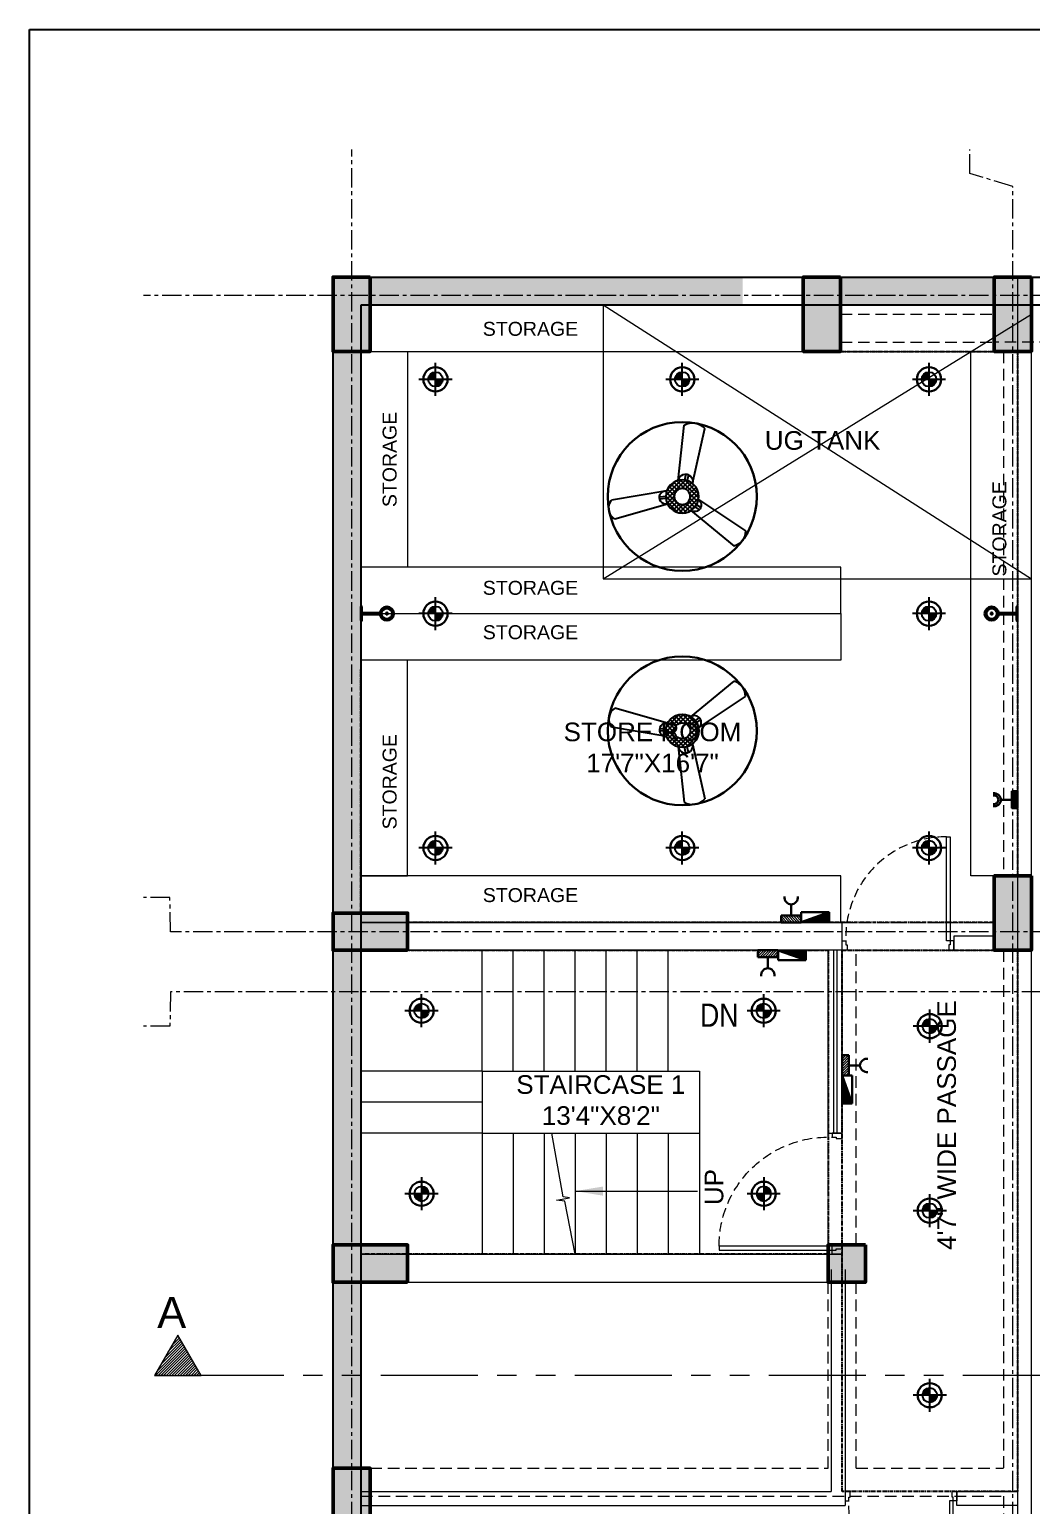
# Model space of a CAD drawing. Header units: inches. Extents: x 144149 to 145012, y -1138 to -323.
# Drawn here: x 144148.9 to 144471.7, y -799.3 to -323.5 of the extents above; entities that cross this region are included whole.
import ezdxf

# ---------------------------------------------------------------- set-up
doc = ezdxf.new("R2010")
doc.units = ezdxf.units.IN
doc.header["$MEASUREMENT"] = 0
for name, pattern in [('ACAD_ISO04W100', [30, 24, -3, 0, -3]), ('CENTER', [2, 1.25, -0.25, 0.25, -0.25]), ('DASHED2', [0.375, 0.25, -0.125]), ('HIDDEN', [0.375, 0.25, -0.125]), ('HIDDEN2', [0.1875, 0.125, -0.0625]), ('PHANTOM2', [1.25, 0.625, -0.125, 0.125, -0.125, 0.125, -0.125])]:
    doc.linetypes.add(name, pattern=pattern)
for name, color, linetype, lineweight in [('A-Grid Line', 8, 'ACAD_ISO04W100', 9), ('BEAM', 8, 'Continuous', 9), ('BULB', 1, 'Continuous', 30), ('CFL', 1, 'Continuous', 30), ('col', 8, 'Continuous', 50), ('colhatch', 8, 'Continuous', 13), ('DOOR', 8, 'Continuous', 9), ('ELE.WIN.', 8, 'Continuous', 20), ('FAN 30', 7, 'Continuous', 30), ('FIXTURES', 8, 'Continuous', 20), ('grid', 8, 'Continuous', 13), ('HATCH', 8, 'Continuous', 5), ('PP MIX.', 10, 'Continuous', 30), ('PP-TTL BLK', 7, 'DASHED2', 30), ('SB', 6, 'Continuous', 30), ('TEXT', 8, 'Continuous', 5), ('WALL', 8, 'Continuous', 40)]:
    doc.layers.add(name, color=color, linetype=linetype, lineweight=lineweight)
for name, color, linetype in [('PP-ELECTRICAL', 7, 'Continuous'), ('PP-OUTER', 6, 'CENTER'), ('PP-ROOM 1', 6, 'CENTER'), ('PP-ROOM 3', 6, 'CENTER'), ('PP-ROOM 4', 6, 'CENTER'), ('R.C.C WALL', 8, 'Continuous')]:
    doc.layers.add(name, color=color, linetype=linetype)
doc.styles.add('R.K.', font='ARIALN.TTF')
doc.styles.add('SANJEEV', font='ARIALN.TTF', dxfattribs={"height": 4})
doc.styles.get("Standard").update_dxf_attribs({"font": 'ARIALN.TTF', "height": 8})
doc.dimstyles.new('SANJEEV', dxfattribs={"dimscale": 0, "dimtxt": 4, "dimasz": 3, "dimexe": 3, "dimexo": 2, "dimgap": 0.25, "dimtad": 1, "dimdec": 1, "dimlfac": -1, "dimzin": 1, "dimdsep": 46, "dimlunit": 4, "dimtxsty": 'SANJEEV', "dimblk": 'ARCHTICK', "dimcen": 2, "dimdle": 3, "dimclrd": 8, "dimclre": 8, "dimclrt": 7, "dimadec": 1, "dimazin": 3, "dimtfac": 0.6, "dimtdec": 1, "dimtofl": 0, "dimtmove": 2, "dimatfit": 3, "dimfxl": 1, "dimfrac": 2, "dimtolj": 1, "dimtzin": 0, "dimlwd": -1, "dimlwe": -1, "dimarcsym": 0})

# ---------------------------------------------------------------- blocks, each defined once
blk = doc.blocks.new('A$C456202f4')
for points in [[(-2.82, 12.81), (-2.82, 9.56), (-1.52, 9.56), (-1.52, 10.86), (-1.12, 10.86), (-1.12, 12.81), (-2.82, 12.81)], [(-0.22, 9.56), (-0.22, -26.84), (-1.52, -26.84), (-1.52, 9.56), (-0.22, 9.56)], [(36.18, 12.81), (36.18, 9.56), (34.88, 9.56), (34.88, 10.86), (34.47, 10.86), (34.47, 12.81), (36.18, 12.81)]]:
    blk.add_lwpolyline(points)
at = {"color": 253, "linetype": 'HIDDEN2', "ltscale": 25}
blk.add_arc((-0.22, 8.28), 35.12, 270, 2.0833, dxfattribs=at)
blk = doc.blocks.new('_ArchTick')
at = {"layer": 'WALL', "color": 0, "const_width": 0.15}
blk.add_lwpolyline([(-0.5, -0.5), (0.5, 0.5)], dxfattribs=at)
blk = doc.blocks.new('CFL')
at = {"layer": 'CFL', "lineweight": 25}
h = blk.add_hatch(color=256, dxfattribs=at)
h.paths.add_polyline_path([(-2.35, 0, -0.414214), (0, 2.35), (0, 0)])
h.paths.add_polyline_path([(0, -2.35), (0, 0), (2.35, 0, -0.414214)])
at = {"layer": 'CFL', "color": 3, "lineweight": 25}
for p, q in [((0, 0), (0, 5.33)), ((0, 0), (-5.33, 0)), ((0, -5.33), (0, 0)), ((5.33, 0), (0, 0))]:
    blk.add_line(p, q, dxfattribs=at)
at = {"layer": 'CFL'}
blk.add_circle((0, 0), 3.9, dxfattribs=at)
at = {"layer": 'CFL', "color": 3, "lineweight": 25}
blk.add_circle((0, 0), 2.35, dxfattribs=at)
blk = doc.blocks.new('FAN 48 INCH')
at = {"layer": 'FAN 30', "linetype": 'ByBlock', "lineweight": 25}
h = blk.add_hatch(dxfattribs=at)
h.set_pattern_fill('ANSI37', color=6, scale=8, style=0)
h.set_pattern_definition([(45, (-63874.9865, 23385.4628), (-0.707106781, 0.707106781), []), (135, (-63874.9865, 23385.4628), (-0.707106781, -0.707106781), [])])
h.paths.add_polyline_path([(23308.72, -45543.04, 1), (23298.05, -45543.04, 1)])
h.paths.add_polyline_path([(23305.94, -45543.04, 1), (23300.83, -45543.04, 1)], flags=16)
at = {"layer": 'FAN 30', "color": 7, "linetype": 'ByBlock', "lineweight": 25}
for p, q in [((23306.19, -45538.5), (23320.1, -45527.05)), ((23308.64, -45542.08), (23323.72, -45532.01)), ((23298.65, -45540.58), (23281.65, -45535.74)), ((23298.38, -45544.89), (23280.6, -45541.9)), ((23308.89, -45538.8), (23307.57, -45539.7)), ((23309.34, -45539.45), (23308.02, -45540.35)), ((23296.03, -45542.91), (23298.05, -45543.14)), ((23296.07, -45542.25), (23298.08, -45542.48)), ((23302.12, -45548.22), (23303.98, -45566.04)), ((23304.52, -45550.25), (23304.11, -45548.35)), ((23305.37, -45550.07), (23304.95, -45548.16)), ((23306.71, -45547.22), (23310.65, -45564.99))]:
    blk.add_line(p, q, dxfattribs=at)
at = {"layer": 'FAN 30', "color": 7, "linetype": 'ByBlock'}
blk.add_circle((23303.39, -45543.04), 24, dxfattribs=at)
at = {"layer": 'FAN 30', "color": 5, "linetype": 'ByBlock', "lineweight": 25}
blk.add_circle((23303.39, -45543.04), 5.34, dxfattribs=at)
at = {"layer": 'FAN 30', "color": 1, "linetype": 'ByBlock', "lineweight": 25}
blk.add_circle((23303.39, -45543.04), 2.56, dxfattribs=at)
at = {"layer": 'FAN 30', "color": 7, "linetype": 'ByBlock', "lineweight": 25}
for centre, radius, start, end in [((23318.8, -45531.8), 4.92, 357.494, 74.7424), ((23284.03, -45539.31), 4.3, 123.7196, 216.9937), ((23298.21, -45542.71), 2.18, 78.3112, 274.5444), ((23307.35, -45540.33), 2.17, 306.3094, 122.3544), ((23304.45, -45547.9), 2.35, 187.9458, 16.7817), ((23306.66, -45561.34), 5.41, 240.403, 317.4908)]:
    blk.add_arc(centre, radius, start, end, dxfattribs=at)
blk = doc.blocks.new('WL')
at = {"layer": 'BULB', "linetype": 'ByBlock'}
h = blk.add_hatch(color=5, dxfattribs=at)
h.paths.add_polyline_path([(51935.79, -6854.22, 1), (51940.3, -6854.22, 1)])
h.paths.add_polyline_path([(51936.33, -6854.22, -1), (51939.76, -6854.22, -1)], flags=16)
at = {"layer": 'BULB'}
for p, q in [((51929.7, -6851.97), (51929.7, -6856.47)), ((51929.99, -6851.97), (51929.99, -6856.47)), ((51929.7, -6853.92), (51933.09, -6853.92)), ((51929.7, -6854.22), (51933.09, -6854.22)), ((51929.7, -6854.51), (51933.09, -6854.51)), ((51933.09, -6853.92), (51935.79, -6853.92)), ((51933.09, -6854.22), (51935.79, -6854.22)), ((51933.09, -6854.51), (51935.79, -6854.51))]:
    blk.add_line(p, q, dxfattribs=at)
for radius in [2.26, 1.71, 0.32]:
    blk.add_circle((51938.04, -6854.22), radius, dxfattribs=at)
for centre, start, end in [((51929.85, -6851.97), 360, 180), ((51929.85, -6856.47), 180, 360)]:
    blk.add_arc(centre, 0.147, start, end, dxfattribs=at)
blk = doc.blocks.new('CCDD')
at = {"layer": 'SB'}
for p, q in [((289471.2, 2357.3), (289491.1, 2350.2)), ((289491.1, 2357.3), (289471.2, 2357.3)), ((289471.2, 2357.3), (289471.2, 2350.2)), ((289491.1, 2350.2), (289491.1, 2357.3)), ((289471.2, 2350.2), (289491.1, 2350.2))]:
    blk.add_line(p, q, dxfattribs=at)
at = {"layer": 'SB', "color": 1, "lineweight": 25, "ltscale": 30}
for p, q in [((289471.2, 2357.2), (289471.3, 2357.3)), ((289471.2, 2355.8), (289472.3, 2356.9)), ((289471.2, 2354.5), (289473.3, 2356.6)), ((289471.2, 2353.1), (289474.3, 2356.2)), ((289471.2, 2351.8), (289475.3, 2355.9)), ((289471.2, 2350.4), (289476.3, 2355.5)), ((289472.3, 2350.2), (289477.3, 2355.1)), ((289473.7, 2350.2), (289478.3, 2354.8)), ((289475, 2350.2), (289479.3, 2354.4)), ((289476.4, 2350.2), (289480.3, 2354.1)), ((289477.7, 2350.2), (289481.3, 2353.7)), ((289479.1, 2350.2), (289482.3, 2353.3)), ((289480.4, 2350.2), (289483.3, 2353)), ((289481.8, 2350.2), (289484.2, 2352.6)), ((289483.1, 2350.2), (289485.2, 2352.3)), ((289484.5, 2350.2), (289486.2, 2351.9)), ((289485.8, 2350.2), (289487.2, 2351.6)), ((289487.2, 2350.2), (289488.2, 2351.2)), ((289488.5, 2350.2), (289489.2, 2350.8)), ((289489.9, 2350.2), (289490.2, 2350.5))]:
    blk.add_line(p, q, dxfattribs=at)
blk = doc.blocks.new('zw$CB45')
at = {"xscale": 0.4525039414083845, "yscale": 0.4525039414083845, "zscale": 0.4525039414083845, "rotation": 360}
blk.add_blockref('CCDD', (-130986.87, -1063.45), dxfattribs=at)
blk = doc.blocks.new('zw$3CC3')
at = {"layer": 'SB', "linetype": 'ByBlock'}
for p, q in [((2.17, 6.52), (0, 6.52)), ((0, 6.52), (0, 0)), ((2.17, 0), (2.17, 6.52)), ((0, 0), (2.17, 0)), ((2.17, 3.26), (5.76, 3.26))]:
    blk.add_line(p, q, dxfattribs=at)
at = {"layer": 'SB', "linetype": 'ByBlock', "lineweight": 20}
for p, q in [((2.17, 3.91), (0, 6.08)), ((2.17, 3.1), (0, 5.27)), ((2.17, 4.72), (0.37, 6.52)), ((2.17, 5.54), (1.19, 6.52)), ((2.17, 6.35), (2, 6.52)), ((2.17, 2.28), (0, 4.46)), ((2.17, 1.47), (0, 3.64)), ((2.17, 0.65), (0, 2.83)), ((2.02, 0), (0, 2.02)), ((1.2, 0), (0, 1.2)), ((0.39, 0), (0, 0.39))]:
    blk.add_line(p, q, dxfattribs=at)
at = {"layer": 'SB', "linetype": 'ByBlock'}
for centre, start, end in [((8.04, 3.13), 82.6982, 176.81), ((8.04, 3.39), 183.19, 277.3018)]:
    blk.add_arc(centre, 2.29, start, end, dxfattribs=at)
blk = doc.blocks.new('16 a')
at = {"layer": 'PP MIX.', "color": 1}
for p, q in [((289479.13, 2077.87), (289475.47, 2077.87)), ((289475.47, 2077.87), (289475.47, 2066.87)), ((289479.13, 2077.87), (289479.13, 2072.37)), ((289475.47, 2066.87), (289479.13, 2066.87)), ((289479.13, 2072.37), (289486.12, 2072.37)), ((289479.13, 2072.37), (289479.13, 2066.87))]:
    blk.add_line(p, q, dxfattribs=at)
at = {"layer": 'PP MIX.', "color": 1, "lineweight": 25}
for p, q in [((289479.13, 2073.46), (289475.47, 2077.13)), ((289479.13, 2072.09), (289475.47, 2075.76)), ((289479.13, 2074.84), (289476.1, 2077.87)), ((289479.13, 2076.21), (289477.47, 2077.87)), ((289479.13, 2077.58), (289478.84, 2077.87)), ((289479.13, 2070.72), (289475.47, 2074.39)), ((289479.13, 2069.35), (289475.47, 2073.02)), ((289479.13, 2067.97), (289475.47, 2071.64)), ((289478.87, 2066.87), (289475.47, 2070.27)), ((289477.49, 2066.87), (289475.47, 2068.9)), ((289476.12, 2066.87), (289475.47, 2067.52))]:
    blk.add_line(p, q, dxfattribs=at)
at = {"layer": 'PP MIX.', "color": 1}
for centre, radius, start, end in [((289490.58, 2072.12), 4.47, 82.69816, 176.81004), ((289490.58, 2072.12), 4.47, 82.69816, 176.81004), ((289490.84, 2072.08), 3.12, 83.10377, 174.63368), ((289490.58, 2072.62), 4.47, 183.18996, 277.30184), ((289490.58, 2072.62), 4.47, 183.18996, 277.30184), ((289490.84, 2072.66), 3.12, 185.36632, 276.89623)]:
    blk.add_arc(centre, radius, start, end, dxfattribs=at)

msp = doc.modelspace()

# ---------------------------------------------------------------- hatches: boundary and pattern name
at = {"layer": 'colhatch', "ltscale": 50}
for points in [[(144246.71, -403.24), (144246.71, -427.24), (144258.71, -427.24), (144258.71, -403.24)], [(144398.21, -403.24), (144398.21, -427.24), (144410.21, -427.24), (144410.21, -403.24)], [(144459.71, -403.24), (144459.71, -427.24), (144471.71, -427.24), (144471.71, -403.24)], [(144459.71, -596.3), (144459.71, -620.3), (144471.71, -620.3), (144471.71, -596.3)], [(144246.71, -608.3), (144246.71, -620.3), (144270.71, -620.3), (144270.71, -608.3)], [(144246.71, -715.3), (144246.71, -727.3), (144270.71, -727.3), (144270.71, -715.3)], [(144406.21, -715.3), (144406.21, -727.3), (144418.21, -727.3), (144418.21, -715.3)], [(144246.71, -811.28), (144246.71, -787.28), (144258.71, -787.28), (144258.71, -811.28)]]:
    msp.add_hatch(color=256, dxfattribs=at).paths.add_polyline_path(points)
at = {"layer": 'HATCH', "ltscale": 50}
h = msp.add_hatch(dxfattribs=at)
h.set_pattern_fill('AR-CONC', color=256)
h.set_pattern_definition([(50, (225904.199, 93489.9755), (7.17260183, -0.62752135), [0.75, -8.25]), (355, (225904.199, 93489.9755), (-1.38751334, 7.52192134), [0.6, -6.6]), (100.4514445, (225904.7966, 93489.923), (5.78508847, 6.8943999), [0.6374019, -7.0114211]), (46.1842, (225904.199, 93491.9755), (10.6724133, -1.6551928), [1.125, -12.375]), (96.6356355, (225905.088, 93491.838), (9.3466195, 9.741186), [0.9561034, -10.5171376]), (351.184164, (225904.199, 93491.976), (9.34661945, 9.741186), [0.9, -9.9]), (21, (225905.199, 93491.4755), (5.96907052, -4.0261889), [0.75, -8.25]), (326, (225905.199, 93491.4755), (2.4331533, 7.25150045), [0.6, -6.6]), (71.451445, (225905.696, 93491.14), (8.40222377, 3.22531153), [0.6374019, -7.0114211]), (37.5, (225904.1988, 93489.9755), (0.121598553, 3.32893854), [0, -6.52, 0, -6.7, 0, -6.625]), (7.5, (225904.199, 93489.9755), (2.63069537, 3.94411712), [0, -3.82, 0, -6.37, 0, -2.525]), (327.5, (225901.9688, 93489.9755), (5.33822436, -0.22554872), [0, -2.5, 0, -7.8, 0, -10.35]), (317.5, (225900.969, 93489.9755), (5.8318617, 1.00104982), [0, -3.25, 0, -5.18, 0, -7.35])])
h.paths.add_polyline_path([(144696.71, -427.25), (144687.71, -427.25), (144687.71, -535.28), (144696.71, -535.28)])
h.paths.add_polyline_path([(144696.71, -559.28), (144687.71, -559.28), (144687.71, -715.3), (144696.71, -715.3)])
h.paths.add_polyline_path([(144696.71, -727.3), (144687.71, -727.3), (144687.71, -787.28), (144696.71, -787.28)])
h.paths.add_polyline_path([(144696.71, -799.28), (144687.71, -799.28), (144687.71, -902.78), (144696.71, -902.78)])
h.paths.add_polyline_path([(144696.71, -926.78), (144687.71, -926.78), (144687.71, -1060.28), (144696.71, -1060.28)])
h.paths.add_polyline_path([(144684.71, -1075.28), (144483.71, -1075.28), (144483.71, -1084.28), (144684.71, -1084.28)])
h.paths.add_polyline_path([(144459.71, -1075.28), (144258.71, -1075.28), (144258.71, -1084.28), (144459.71, -1084.28)])
h.paths.add_polyline_path([(144255.71, -914.78), (144246.71, -914.78), (144246.71, -1060.28), (144255.71, -1060.28)])
h.paths.add_polyline_path([(144255.71, -811.28), (144246.71, -811.28), (144246.71, -902.78), (144255.71, -902.78)])
h.paths.add_polyline_path([(144255.71, -727.3), (144246.71, -727.3), (144246.71, -787.28), (144255.71, -787.28)])
h.paths.add_polyline_path([(144255.71, -620.3), (144246.71, -620.3), (144246.71, -715.3), (144255.71, -715.3)])
h.paths.add_polyline_path([(144255.71, -427.24), (144246.71, -427.24), (144246.71, -608.3), (144255.71, -608.3)])
h.paths.add_polyline_path([(144378.71, -403.24), (144258.71, -403.24), (144258.71, -412.24), (144378.71, -412.24)])
h.paths.add_polyline_path([(144459.71, -403.24), (144402.71, -403.24), (144402.71, -412.24), (144459.71, -412.24)])
h.paths.add_polyline_path([(144684.71, -403.24), (144483.71, -403.24), (144483.71, -412.24), (144684.71, -412.24)])
at = {"layer": 'HATCH'}
h = msp.add_hatch(dxfattribs=at)
h.set_pattern_fill('ANSI31', color=256, scale=5)
h.set_pattern_definition([(45, (2.5382, -4753.29553), (-0.4419417382, 0.4419417382), [])])
h.paths.add_polyline_path([(144196.71, -744.33), (144189.18, -757.36), (144204.23, -757.36)])

# ---------------------------------------------------------------- linework, layer by layer
at = {"layer": 'A-Grid Line', "linetype": 'PHANTOM2', "ltscale": 50}
msp.add_line((144730.82, -757.36), (144189.18, -757.36), dxfattribs=at)
at = {"layer": 'A-Grid Line'}
msp.add_lwpolyline([(144196.71, -744.33), (144189.18, -757.36), (144204.23, -757.36)], close=True, dxfattribs=at)
at = {"layer": 'BEAM', "linetype": 'HIDDEN', "ltscale": 15}
for p, q in [((144410.21, -415.25), (144459.71, -415.25, 0)), ((144410.21, -424.25), (144459.71, -424.25, 0)), ((144528.71, -424.24, 0), (144459.71, -424.24)), ((144462.71, -427.27), (144462.71, -596.3)), ((144270.71, -611.3), (144393.71, -611.3, 0)), ((144410.71, -611.3, 0), (144459.71, -611.3)), ((144354.71, -620.3, 0), (144406.21, -620.3, 0)), ((144406.21, -715.3, 0), (144406.21, -620.3, 0)), ((144415.21, -715.3, 0), (144415.21, -620.3, 0)), ((144415.21, -620.3, 0), (144459.71, -620.3)), ((144462.71, -620.3), (144462.71, -787.28)), ((144364.71, -718.3, 0), (144406.21, -718.3, 0)), ((144270.71, -727.3, 0), (144406.21, -727.3, 0)), ((144406.21, -787.28), (144406.21, -727.3, 0)), ((144415.21, -787.28), (144415.21, -727.3, 0)), ((144258.71, -787.28), (144406.21, -787.28)), ((144415.21, -787.28), (144462.71, -787.28)), ((144255.71, -796.28), (144462.71, -796.28)), ((144462.71, -796.28), (144462.71, -902.78))]:
    msp.add_line(p, q, dxfattribs=at)
at = {"layer": 'BEAM', "ltscale": 50}
for p, q in [((144402.71, -611.3, 0), (144406.21, -611.3, 0)), ((144270.71, -620.3), (144354.71, -620.3, 0)), ((144270.71, -718.3, 0), (144364.71, -718.3, 0))]:
    msp.add_line(p, q, dxfattribs=at)
at = {"layer": 'col'}
for points in [[(144258.71, -403.24), (144246.71, -403.24), (144246.71, -427.24), (144258.71, -427.24)], [(144410.21, -403.24), (144398.21, -403.24), (144398.21, -427.24), (144410.21, -427.24)], [(144471.71, -596.3), (144459.71, -596.3), (144459.71, -620.3), (144471.71, -620.3)], [(144270.71, -620.3), (144270.71, -608.3), (144246.71, -608.3), (144246.71, -620.3)], [(144246.71, -811.28), (144258.71, -811.28), (144258.71, -787.28), (144246.71, -787.28)]]:
    msp.add_lwpolyline(points, close=True, dxfattribs=at)
at = {"layer": 'col', "elevation": 0}
for points in [[(144471.71, -403.24), (144459.71, -403.24), (144459.71, -427.24), (144471.71, -427.24)], [(144270.71, -727.3), (144270.71, -715.3), (144246.71, -715.3), (144246.71, -727.3)], [(144418.21, -715.3), (144406.21, -715.3), (144406.21, -727.3), (144418.21, -727.3)]]:
    msp.add_lwpolyline(points, close=True, dxfattribs=at)
at = {"layer": 'ELE.WIN.', "lineweight": 9}
for p, q in [((144294.71, -659.3, 0), (144294.71, -620.3, 0)), ((144304.71, -659.3, 0), (144304.71, -620.3, 0)), ((144314.71, -659.3, 0), (144314.71, -620.3, 0)), ((144324.71, -659.3, 0), (144324.71, -620.3, 0)), ((144334.71, -659.3, 0), (144334.71, -620.3, 0)), ((144344.71, -659.3, 0), (144344.71, -620.3, 0)), ((144354.71, -659.3, 0), (144354.71, -620.3, 0)), ((144406.21, -679.26, 0), (144406.21, -620.26, 0)), ((144407.98, -620.26, 0), (144407.98, -679.26, 0)), ((144408.98, -620.26, 0), (144408.98, -679.26, 0)), ((144410.71, -679.26, 0), (144410.71, -620.26, 0)), ((144294.71, -659.3, 0), (144255.71, -659.3, 0)), ((144294.71, -659.3, 0), (144294.71, -718.3, 0)), ((144294.71, -659.3, 0), (144364.71, -659.3, 0)), ((144364.71, -659.3, 0), (144364.71, -718.3, 0)), ((144294.71, -669.3, 0), (144255.71, -669.3, 0)), ((144294.71, -679.3, 0), (144255.71, -679.3, 0)), ((144294.71, -679.3, 0), (144364.71, -679.3, 0)), ((144304.71, -679.3, 0), (144304.71, -718.3, 0)), ((144314.71, -679.3, 0), (144314.71, -718.3, 0)), ((144324.71, -679.3, 0), (144324.71, -718.3, 0)), ((144334.71, -679.3, 0), (144334.71, -718.3, 0)), ((144344.71, -679.3, 0), (144344.71, -718.3, 0)), ((144354.71, -679.3, 0), (144354.71, -718.3, 0)), ((144406.21, -679.26, 0), (144410.71, -679.26, 0))]:
    msp.add_line(p, q, dxfattribs=at)
at = {"layer": 'FIXTURES', "lineweight": 9}
msp.add_lwpolyline([(144246.71, -412.24), (144246.71, -403.24), (144255.71, -403.24)], dxfattribs=at)
for points in [[(144459.71, -412.24), (144258.71, -412.24), (144258.71, -427.27), (144459.71, -427.27)], [(144270.74, -427.24), (144270.74, -496.74), (144255.71, -496.74), (144255.71, -427.24)], [(144467.21, -427.24), (144467.21, -596.3), (144452.18, -596.3), (144452.18, -427.24)], [(144410.3, -496.74), (144255.71, -496.74), (144255.71, -511.77), (144410.3, -511.77)], [(144410.3, -526.8), (144255.71, -526.8), (144255.71, -511.77), (144410.3, -511.77)], [(144270.74, -596.27), (144270.74, -526.8), (144255.71, -526.8), (144255.71, -596.27)], [(144410.3, -596.27), (144255.71, -596.27), (144255.71, -611.3), (144410.3, -611.3)]]:
    msp.add_lwpolyline(points, close=True, dxfattribs=at)
at = {"layer": 'grid', "linetype": 'CENTER', "ltscale": 5}
for p, q in [((144252.71, -1104.37), (144252.71, -362.13)), ((144727.89, -409.24), (144185.65, -409.24))]:
    msp.add_line(p, q, dxfattribs=at)
at = {"layer": 'grid', "linetype": 'CENTER', "ltscale": 5, "elevation": 0}
for points in [[(144465.71, -1104.37), (144465.71, -374.01), (144451.84, -369.91), (144451.84, -362.13)], [(144724.87, -633.74), (144194.37, -633.74), (144194.14, -644.78), (144185.65, -644.78)]]:
    msp.add_lwpolyline(points, dxfattribs=at)
at = {"layer": 'grid', "linetype": 'CENTER', "ltscale": 5}
msp.add_lwpolyline([(144727.89, -614.3), (144194.37, -614.3), (144194.14, -603.26), (144185.65, -603.26)], dxfattribs=at)
at = {"layer": 'HATCH', "lineweight": 9}
for p, q in [((144333.68, -412.24), (144471.71, -500.54)), ((144333.68, -500.54), (144471.71, -415.24, 0))]:
    msp.add_line(p, q, dxfattribs=at)
msp.add_lwpolyline([(144471.71, -412.24), (144333.68, -412.24), (144333.68, -500.54), (144471.71, -500.54)], close=True, dxfattribs=at)
at = {"layer": 'HATCH', "lineweight": 9, "elevation": 0}
msp.add_lwpolyline([(144324.71, -718.3), (144321.41, -701.22), (144318.73, -700.9), (144322.91, -700.07), (144320.82, -699.81), (144317.24, -679.3)], dxfattribs=at)
at = {"layer": 'PP-OUTER'}
msp.add_lwpolyline([(144148.92, -323.45), (144768.19, -323.45), (144768.19, -1138.23), (144148.92, -1138.23)], close=True, dxfattribs=at)
at = {"layer": 'PP-ROOM 1'}
msp.add_lwpolyline([(144258.71, -427.24), (144258.71, -412.24), (144398.21, -412.24), (144398.21, -427.24), (144467.21, -427.24), (144467.21, -596.3), (144459.7, -596.3), (144459.7, -611.3), (144270.71, -611.3), (144270.71, -608.3), (144255.64, -608.3), (144255.79, -427.24), (144258.71, -427.24)], dxfattribs=at)
at = {"layer": 'PP-ROOM 3'}
msp.add_lwpolyline([(144255.71, -620.3), (144406.21, -620.3), (144406.21, -718.3), (144255.71, -718.3)], close=True, dxfattribs=at)
at = {"layer": 'PP-ROOM 4'}
msp.add_lwpolyline([(144410.71, -620.3), (144467.21, -620.3), (144467.21, -794.79), (144410.71, -794.79)], close=True, dxfattribs=at)
at = {"layer": 'PP-TTL BLK', "color": 7, "linetype": 'ByBlock', "lineweight": 25, "ltscale": 1.2}
msp.add_lwpolyline([(144148.92, -323.45), (145011.51, -323.45), (145011.51, -1138.23), (144148.92, -1138.23)], close=True, dxfattribs=at)
at = {"layer": 'R.C.C WALL'}
for points in [[(144246.71, -403.24), (144696.71, -403.24), (144696.71, -1084.28), (144246.71, -1084.28)], [(144255.71, -412.24), (144687.71, -412.24), (144687.71, -1075.28), (144255.71, -1075.28)]]:
    msp.add_lwpolyline(points, close=True, dxfattribs=at)
at = {"layer": 'WALL', "lineweight": 9}
for p, q in [((144246.71, -1075.28), (144246.71, -403.24)), ((144246.71, -403.24), (144467.21, -403.24)), ((144255.71, -611.3), (144255.71, -412.24)), ((144255.71, -412.24), (144467.21, -412.24)), ((144410.71, -611.3, 0), (144255.71, -611.3)), ((144410.71, -620.3, 0), (144410.71, -611.3, 0)), ((144255.71, -718.26), (144255.71, -620.3)), ((144410.71, -620.3), (144255.71, -620.3)), ((144255.71, -718.26, 0), (144410.71, -718.26, 0)), ((144410.71, -727.26, 0), (144410.71, -718.26, 0)), ((144407.21, -723.24, 0), (144407.21, -794.79, 0)), ((144411.71, -723.24, 0), (144411.71, -799.29, 0)), ((144255.71, -1075.28), (144255.71, -727.26)), ((144255.71, -727.26, 0), (144410.71, -727.26, 0)), ((144255.71, -794.79), (144407.21, -794.79)), ((144255.71, -799.29), (144411.71, -799.29))]:
    msp.add_line(p, q, dxfattribs=at)
for points in [[(144246.71, -1084.28), (144471.71, -1084.28), (144471.71, -403.23), (144467.21, -403.21), (144467.21, -412.21)], [(144467.21, -412.24), (144467.21, -1075.28), (144246.71, -1075.28)]]:
    msp.add_lwpolyline(points, dxfattribs=at)
msp.add_lwpolyline([(144446.71, -620.3), (144459.71, -620.3), (144459.71, -615.8), (144446.71, -615.8)], close=True, dxfattribs=at)
at = {"layer": 'WALL', "lineweight": 9, "elevation": 0}
msp.add_lwpolyline([(144447.71, -794.79), (144467.21, -794.79), (144467.21, -799.29), (144447.71, -799.29)], close=True, dxfattribs=at)

# ---------------------------------------------------------------- block references
at = {"layer": 'DOOR', "lineweight": 9, "yscale": 0.9230769230769231, "zscale": 0.9230769230769231}
for p, xscale, rotation in [((144444.11, -608.47), 0.9230769230769231, 180.0000000000849), ((144445.11, -806.61, 0), -0.9230769230769231, 359.999999999915)]:
    msp.add_blockref('A$C456202f4', p, dxfattribs=dict(at, xscale=xscale, rotation=rotation))
at = {"layer": 'DOOR', "lineweight": 9, "xscale": -1, "rotation": 270}
msp.add_blockref('A$C456202f4', (144397.9, -715.44, 0), dxfattribs=at)
at = {"layer": 'PP-ELECTRICAL', "linetype": 'ByBlock', "rotation": 359.9999999999998}
for p in [(144279.71, -436.24), (144359.21, -436.24, 0), (144438.71, -436.24, 0), (144279.71, -511.77, 0), (144438.71, -511.77, 0), (144279.71, -587.3, 0), (144359.21, -587.3, 0), (144438.71, -587.3, 0), (144275.21, -639.8, 0), (144385.46, -639.8, 0), (144438.96, -644.76, 0), (144438.96, -704.25, 0), (144438.96, -763.74, 0)]:
    msp.add_blockref('CFL', p, dxfattribs=at)
at = {"layer": 'PP-ELECTRICAL', "linetype": 'ByBlock', "xscale": -1}
for name, p, rotation in [('FAN 48 INCH', (121055.82, -46017.05, 0), 180), ('CFL', (144275.21, -698.8, 0), 180.0000000000002), ('CFL', (144385.46, -698.8, 0), 180.0000000000002)]:
    msp.add_blockref(name, p, dxfattribs=dict(at, rotation=rotation))
at = {"layer": 'PP-ELECTRICAL', "linetype": 'ByBlock'}
for name, p in [('WL', (92326, 6342.45)), ('FAN 48 INCH', (121055.82, 44993.5, 0))]:
    msp.add_blockref(name, p, dxfattribs=at)
at = {"layer": 'PP-ELECTRICAL', "linetype": 'ByBlock', "xscale": -1}
msp.add_blockref('WL', (196396.93, 6342.45, 0), dxfattribs=at)
at = {"layer": 'PP-ELECTRICAL', "color": 8, "xscale": 0.5000002501721572, "yscale": 0.5000002501721572, "zscale": 0.5000002501721572, "rotation": 179.9999999999996}
msp.add_blockref('16 a', (289205.02, 464.4), dxfattribs=at)
at = {"layer": 'PP-ELECTRICAL', "color": 8, "xscale": -1}
for name, p, rotation in [('zw$3CC3', (144391.03, -611.3, 0), 270), ('zw$CB45', (144406.55, -611.3, 0), 360), ('zw$3CC3', (144410.71, -654.15, 0), 180), ('zw$CB45', (144410.71, -669.67, 0), 269.9999999999998)]:
    msp.add_blockref(name, p, dxfattribs=dict(at, rotation=rotation))
at = {"layer": 'PP-ELECTRICAL', "color": 8}
for name, p, rotation in [('zw$3CC3', (144383.53, -620.3, 0), 270), ('zw$CB45', (144399.05, -620.3, 0), 180)]:
    msp.add_blockref(name, p, dxfattribs=dict(at, rotation=rotation))

# ---------------------------------------------------------------- texts
at = {"layer": 'TEXT', "lineweight": 13}
msp.add_text('DN', height=7.485, dxfattribs=at).set_placement((144364.94, -644.97, 0))
at = {"layer": 'TEXT', "lineweight": 9, "style": 'R.K.'}
for s, insert, char_height, width, attachment_point in [('\\pxqc;{\\fArial|b0|i0|c0|p34;STORAGE}', (144343.65, -417.7), 4.5, 66.6806, 3), ('\\pxqc;{\\fArial|b0|i0|c0|p34;UG TANK}', (144359.97, -452.94), 6, 88.9074, 1), ('\\pxqc;{\\fArial|b0|i0|c0|p34;STORAGE}', (144343.65, -501.2), 4.5, 66.6806, 3), ('\\pxqc;{\\fArial|b0|i0|c0|p34;STORAGE}', (144343.65, -515.5), 4.5, 66.6806, 3), ('\\pxqc;{\\fArial|b0|i0|c0|p34;STORE ROOM\\P17\'7"X16\'7" }', (144305.16, -546.9), 6, 88.9074, 1), ('\\pxqc;{\\fArial|b0|i0|c0|p34;STORAGE}', (144343.65, -600.26), 4.5, 66.6806, 3), ('\\pxqc;{\\fArial|b0|i0|c0|p34;STAIRCASE 1\\P13\'4"X8\'2"}', (144288.52, -660.58, 0), 6, 88.9074, 1)]:
    msp.add_mtext(s, dxfattribs=dict(at, insert=insert, char_height=char_height, width=width, attachment_point=attachment_point))
at = {"layer": 'TEXT', "lineweight": 9, "rotation": 90, "style": 'R.K.'}
for s, insert, char_height, width, attachment_point in [('\\pxqc;{\\fArial|b0|i0|c0|p34;STORAGE}', (144262.67, -428.71), 4.5, 66.6806, 3), ('\\pxqc;{\\fArial|b0|i0|c0|p34;STORAGE}', (144459.12, -451.09), 4.5, 66.6806, 3), ('\\pxqc;{\\fArial|b0|i0|c0|p34;STORAGE}', (144262.67, -532.62), 4.5, 66.6806, 3), ('\\pxqc;{\\fArial|b0|i0|c0|p34;4\'7" WIDE PASSAGE}', (144441.37, -721.1), 6, 88.9074, 1), ('\\pxqc;{\\fArial|b0|i0|c0|p34;UP}', (144366.43, -707.28, 0), 6, 21.276, 1)]:
    msp.add_mtext(s, dxfattribs=dict(at, insert=insert, char_height=char_height, width=width, attachment_point=attachment_point))
at = {"layer": 'TEXT', "insert": (144138.61, -732.03, 0), "char_height": 10, "width": 112.2188, "attachment_point": 1, "style": 'R.K.'}
msp.add_mtext('\\pxqc;{\\fArial|b0|i0|c0|p34;A}', dxfattribs=at)

# ---------------------------------------------------------------- leaders
at = {"layer": 'DOOR', "lineweight": 9}
msp.add_leader([(144324.71, -697.94, 0), (144364.11, -697.94, 0)], dimstyle='SANJEEV', override={"dimscale": 1, "dimtxt": 6, "dimasz": 9, "dimtad": 0, "dimadec": 0, "dimfxl": 0.5, "dimfxlon": 1, "dimarcsym": 1}, dxfattribs=at)

doc.saveas('drawing.dxf')
